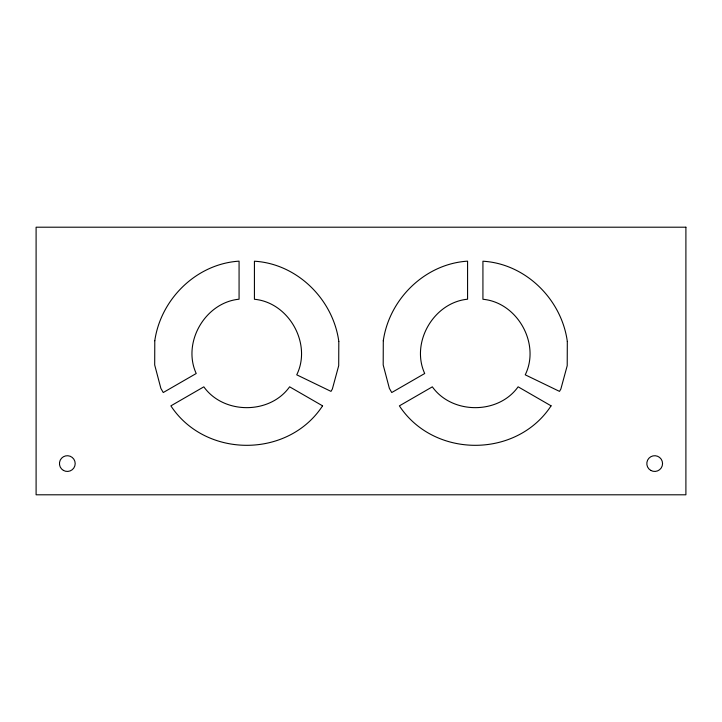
<?xml version="1.0" encoding="UTF-8"?>
<svg xmlns="http://www.w3.org/2000/svg" width="722" height="722" viewBox="0 0 722 722"><rect width="100%" height="100%" fill="white"/><g stroke="black" fill="none" stroke-linecap="round" stroke-linejoin="round"><path stroke-width="1.08" d="M154.788 340.73L154.689 364.953L160.871 388.382L163.244 392.533L196.213 373.509C181.989 342.481 205.183 302.5 239.072 299.206L239.072 261.156C196.574 263.81 160.807 298.899 154.788 340.73M338.808 341.443L338.708 365.666L332.355 389.041L330.992 391.378L296.733 374.817C312.057 343.78 288.908 302.473 254.424 299.269L254.424 261.211C297.175 263.72 333.095 299.377 338.808 341.443M383.292 340.73L383.192 364.953L389.375 388.382L391.748 392.533L424.707 373.509C410.493 342.481 433.687 302.5 467.576 299.206L467.576 261.156C425.077 263.81 389.311 298.899 383.292 340.73M567.312 341.443L567.212 365.666L560.859 389.041L559.496 391.378L525.237 374.817C540.561 343.78 517.412 302.473 482.928 299.269L482.928 261.211C525.679 263.72 561.599 299.377 567.312 341.443M322.572 405.836C288.141 458.515 205.391 458.425 170.879 405.863L203.83 386.839C223.63 414.536 269.847 414.636 289.612 386.812L322.572 405.836M551.076 405.836C516.645 458.515 433.895 458.425 399.383 405.863L432.334 386.839C452.134 414.536 498.351 414.636 518.116 386.812L551.076 405.836M685.9 227.204L36.1 227.204L36.1 494.796L685.9 494.796L685.9 227.204M63.383 470.392A7.87 7.87 0 0 0 75.187 463.578A7.87 7.87 0 0 0 63.383 456.764A7.87 7.87 0 0 0 63.383 470.392M650.748 470.392A7.87 7.87 0 0 0 662.552 463.578A7.87 7.87 0 0 0 650.748 456.764A7.87 7.87 0 0 0 650.748 470.392"/></g></svg>
